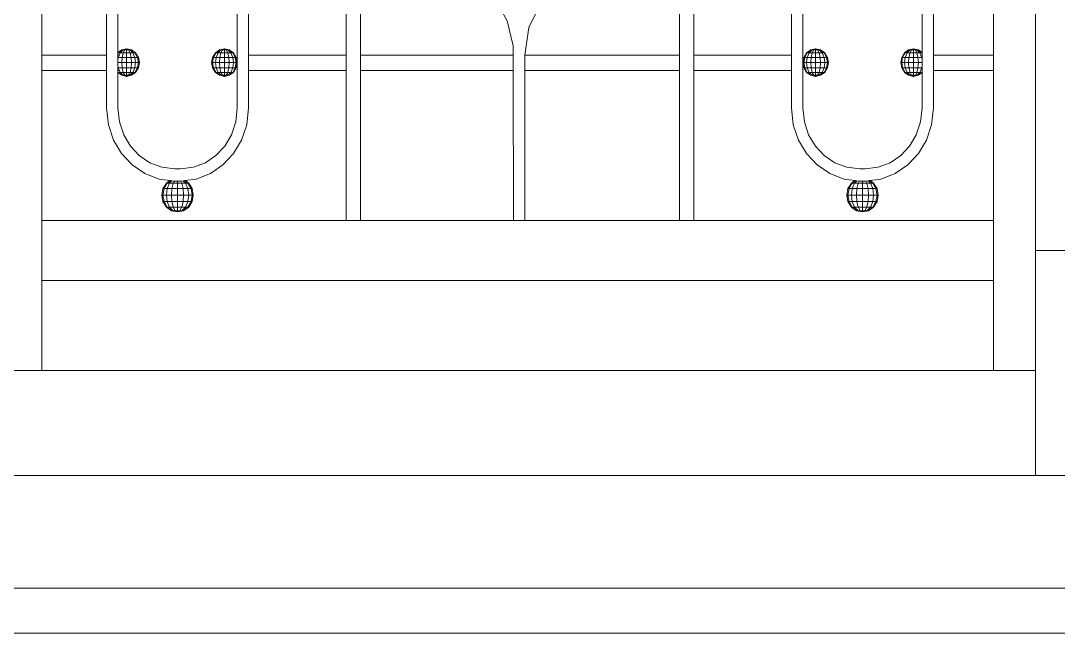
# Model space of a CAD drawing. Header units: millimetres. Extents: x 1832547 to 2001569, y -558009 to -417808.
# Drawn here: x 1984076 to 1984767, y -523749 to -523340 of the extents above; entities that cross this region are included whole.
import ezdxf

# ---------------------------------------------------------------- set-up
doc = ezdxf.new("R2010")
doc.units = ezdxf.units.MM
doc.header["$MEASUREMENT"] = 0
doc.linetypes.add('CENTER', pattern=[2, 1.25, -0.25, 0.25, -0.25])
for name, color, linetype, lineweight in [('CA.manh 08', 8, 'CONTINUOUS', 9), ('CA.thay 145', 145, 'CONTINUOUS', 18), ('CA.tim 67', 67, 'CENTER', 9), ('CA_manh 08', 8, 'CONTINUOUS', 9)]:
    doc.layers.add(name, color=color, linetype=linetype, lineweight=lineweight)

# ---------------------------------------------------------------- blocks, each defined once
blk = doc.blocks.new('f34t43')
at = {"layer": 'CA.manh 08'}
for p, q in [((1919634.85, -524832.65), (1919634.85, -525292.48)), ((1919784.85, -524832.65), (1919634.85, -524832.65)), ((1919634.85, -524832.65), (1919649.97, -524847.78)), ((1919769.85, -524847.65), (1919784.85, -524832.65)), ((1919784.85, -525292.48), (1919784.85, -524832.65)), ((1919649.97, -524847.78), (1919649.97, -525277.35)), ((1919769.73, -524847.78), (1919649.97, -524847.78)), ((1919769.73, -524847.78), (1919769.85, -524847.65)), ((1919769.73, -525277.35), (1919769.73, -524847.78)), ((1919769.85, -525277.48), (1919769.85, -524847.65)), ((1919634.85, -525292.48), (1919649.85, -525277.48)), ((1919649.85, -525277.48), (1919649.97, -525277.35)), ((1919649.85, -525277.48), (1919769.85, -525277.48)), ((1919649.97, -525277.35), (1919769.73, -525277.35)), ((1919769.85, -525277.48), (1919769.73, -525277.35)), ((1919784.85, -525292.48), (1919769.85, -525277.48)), ((1919634.85, -525292.48), (1919784.85, -525292.48))]:
    blk.add_line(p, q, dxfattribs=at)
at = {"layer": 'CA.thay 145'}
for p, q in [((1919494.85, -524712.65), (1919494.85, -524562.65)), ((1919914.85, -524562.65), (1919494.85, -524562.65)), ((1919914.85, -524712.65), (1919914.85, -524562.65)), ((1919494.85, -524712.65), (1919524.85, -524712.65)), ((1919524.85, -524752.65), (1919524.85, -524712.65)), ((1919524.85, -524712.65), (1919884.85, -524712.65)), ((1919884.85, -524752.65), (1919884.85, -524712.65)), ((1919884.85, -524712.65), (1919914.85, -524712.65)), ((1919524.85, -524752.65), (1919554.85, -524752.65)), ((1919554.85, -524752.65), (1919864.85, -524752.65)), ((1919554.85, -524817.65), (1919554.85, -524752.65)), ((1919864.85, -524817.65), (1919864.85, -524752.65)), ((1919864.85, -524752.65), (1919884.85, -524752.65)), ((1919544.85, -524817.65), (1919554.85, -524817.65)), ((1919544.85, -525307.48), (1919544.85, -524817.65)), ((1919554.85, -525307.48), (1919554.85, -524817.65)), ((1919619.85, -524817.65), (1919619.85, -525307.48)), ((1919799.85, -524817.65), (1919619.85, -524817.65)), ((1919799.85, -525307.48), (1919799.85, -524817.65)), ((1919874.85, -524817.65), (1919864.85, -524817.65)), ((1919864.85, -525307.48), (1919864.85, -524817.65)), ((1919874.85, -524817.65), (1919874.85, -525307.48)), ((1919544.85, -525307.48), (1919554.85, -525307.48)), ((1919554.85, -525372.65), (1919554.85, -525307.48)), ((1919619.85, -525307.48), (1919799.85, -525307.48)), ((1919864.85, -525372.65), (1919864.85, -525307.48)), ((1919874.85, -525307.48), (1919864.85, -525307.48)), ((1919554.85, -525372.65), (1919544.85, -525372.65)), ((1919544.85, -525412.65), (1919544.85, -525372.65)), ((1919554.85, -525372.65), (1919864.85, -525372.65)), ((1919879.85, -525372.65), (1919864.85, -525372.65)), ((1919879.85, -525412.65), (1919879.85, -525372.65)), ((1919544.85, -525412.65), (1919494.85, -525412.65)), ((1919494.85, -525562.65), (1919494.85, -525412.65)), ((1919544.85, -525412.65), (1919879.85, -525412.65)), ((1919914.85, -525412.65), (1919879.85, -525412.65)), ((1919914.85, -525562.65), (1919914.85, -525412.65)), ((1919494.85, -525562.65), (1919914.85, -525562.65))]:
    blk.add_line(p, q, dxfattribs=at)

msp = doc.modelspace()

# ---------------------------------------------------------------- linework, layer by layer
at = {"layer": 'CA.manh 08'}
for points in [[(1983591.69, -523718.59), (1985165.84, -523718.59)], [(1983551.69, -523748.7), (1985165.84, -523748.7)]]:
    msp.add_lwpolyline(points, dxfattribs=at)
at = {"layer": 'CA.thay 145'}
msp.add_lwpolyline([(1983591.69, -523643.59), (1985165.84, -523643.59)], dxfattribs=at)
at = {"layer": 'CA.tim 67', "ltscale": 500}
msp.add_lwpolyline([(1982642.92, -523643.59), (1993991.72, -523643.59)], dxfattribs=at)
at = {"layer": 'CA_manh 08'}
for p, q in [((1984751.69, -522700.23), (1984751.69, -523473.59)), ((1984089.51, -522851.16), (1984089.51, -523363.43)), ((1984132.76, -523363.43), (1984132.76, -522851.16)), ((1984140.33, -522851.77), (1984140.33, -523361.66)), ((1984219.78, -523368.32), (1984219.78, -522852.13)), ((1984227.34, -522851.16), (1984227.34, -523363.43)), ((1984292.51, -523363.43), (1984292.51, -522851.16)), ((1984301.97, -522851.16), (1984301.97, -523363.43)), ((1984514.58, -523363.43), (1984514.58, -522851.16)), ((1984524.04, -522851.16), (1984524.04, -523363.43)), ((1984589.21, -523363.43), (1984589.21, -522851.16)), ((1984596.77, -522852.13), (1984596.77, -523368.32)), ((1984676.23, -523361.66), (1984676.23, -522851.77)), ((1984683.79, -522850.39), (1984683.79, -523363.43)), ((1984723.76, -523363.43), (1984723.76, -522850.39)), ((1984391.61, -523325.88), (1984399.66, -523340.5)), ((1984414.22, -523344.98), (1984421.81, -523329.19)), ((1984399.66, -523340.5), (1984403.81, -523357.12)), ((1984411.38, -523363.29), (1984414.22, -523344.98)), ((1984140.33, -523361.66), (1984142.82, -523359.87)), ((1984140.52, -523361.85), (1984143.07, -523359.87)), ((1984141.82, -523361.85), (1984143.78, -523359.87)), ((1984142.82, -523359.87), (1984146.08, -523359.17)), ((1984143.07, -523359.87), (1984142.82, -523359.87)), ((1984143.07, -523359.87), (1984146.08, -523359.17)), ((1984143.78, -523359.87), (1984143.07, -523359.87)), ((1984143.78, -523359.87), (1984146.08, -523359.17)), ((1984144.83, -523359.87), (1984143.78, -523359.87)), ((1984143.78, -523361.85), (1984144.83, -523359.87)), ((1984144.83, -523359.87), (1984146.08, -523359.17)), ((1984146.08, -523359.87), (1984144.83, -523359.87)), ((1984146.08, -523359.17), (1984146.08, -523359.87)), ((1984147.33, -523359.87), (1984146.08, -523359.17)), ((1984149.34, -523359.87), (1984146.08, -523359.17)), ((1984149.09, -523359.87), (1984146.08, -523359.17)), ((1984148.38, -523359.87), (1984146.08, -523359.17)), ((1984146.08, -523359.87), (1984147.33, -523359.87)), ((1984146.08, -523359.87), (1984146.08, -523361.85)), ((1984148.38, -523359.87), (1984147.33, -523359.87)), ((1984148.38, -523361.85), (1984147.33, -523359.87)), ((1984149.09, -523359.87), (1984148.38, -523359.87)), ((1984150.34, -523361.85), (1984148.38, -523359.87)), ((1984149.34, -523359.87), (1984149.09, -523359.87)), ((1984151.64, -523361.85), (1984149.09, -523359.87)), ((1984152.1, -523361.85), (1984149.34, -523359.87)), ((1984205.24, -523361.85), (1984208.01, -523359.87)), ((1984205.7, -523361.85), (1984208.25, -523359.87)), ((1984207.01, -523361.85), (1984208.96, -523359.87)), ((1984208.01, -523359.87), (1984211.26, -523359.17)), ((1984208.25, -523359.87), (1984208.01, -523359.87)), ((1984208.25, -523359.87), (1984211.26, -523359.17)), ((1984208.96, -523359.87), (1984208.25, -523359.87)), ((1984208.96, -523359.87), (1984211.26, -523359.17)), ((1984210.02, -523359.87), (1984208.96, -523359.87)), ((1984208.96, -523361.85), (1984210.02, -523359.87)), ((1984210.02, -523359.87), (1984211.26, -523359.17)), ((1984211.26, -523359.87), (1984210.02, -523359.87)), ((1984211.26, -523359.17), (1984211.26, -523359.87)), ((1984212.51, -523359.87), (1984211.26, -523359.17)), ((1984214.52, -523359.87), (1984211.26, -523359.17)), ((1984214.27, -523359.87), (1984211.26, -523359.17)), ((1984213.57, -523359.87), (1984211.26, -523359.17)), ((1984211.26, -523359.87), (1984212.51, -523359.87)), ((1984211.26, -523359.87), (1984211.26, -523361.85)), ((1984213.57, -523359.87), (1984212.51, -523359.87)), ((1984213.57, -523361.85), (1984212.51, -523359.87)), ((1984214.27, -523359.87), (1984213.57, -523359.87)), ((1984215.52, -523361.85), (1984213.57, -523359.87)), ((1984214.52, -523359.87), (1984214.27, -523359.87)), ((1984216.83, -523361.85), (1984214.27, -523359.87)), ((1984217.28, -523361.85), (1984214.52, -523359.87)), ((1984403.81, -523357.12), (1984403.81, -523363.43)), ((1984599.27, -523361.85), (1984602.03, -523359.87)), ((1984599.73, -523361.85), (1984602.28, -523359.87)), ((1984601.03, -523361.85), (1984602.98, -523359.87)), ((1984602.03, -523359.87), (1984605.29, -523359.17)), ((1984602.28, -523359.87), (1984602.03, -523359.87)), ((1984602.28, -523359.87), (1984605.29, -523359.17)), ((1984602.28, -523359.87), (1984602.98, -523359.87)), ((1984602.98, -523359.87), (1984605.29, -523359.17)), ((1984602.98, -523359.87), (1984604.04, -523359.87)), ((1984602.98, -523361.85), (1984604.04, -523359.87)), ((1984604.04, -523359.87), (1984605.29, -523359.17)), ((1984604.04, -523359.87), (1984605.29, -523359.87)), ((1984605.29, -523359.17), (1984605.29, -523359.87)), ((1984606.53, -523359.87), (1984605.29, -523359.17)), ((1984607.59, -523359.87), (1984605.29, -523359.17)), ((1984608.3, -523359.87), (1984605.29, -523359.17)), ((1984608.55, -523359.87), (1984605.29, -523359.17)), ((1984605.29, -523359.87), (1984606.53, -523359.87)), ((1984605.29, -523359.87), (1984605.29, -523361.85)), ((1984606.53, -523359.87), (1984607.59, -523359.87)), ((1984607.59, -523361.85), (1984606.53, -523359.87)), ((1984607.59, -523359.87), (1984608.3, -523359.87)), ((1984609.54, -523361.85), (1984607.59, -523359.87)), ((1984608.3, -523359.87), (1984608.55, -523359.87)), ((1984610.85, -523361.85), (1984608.3, -523359.87)), ((1984611.31, -523361.85), (1984608.55, -523359.87)), ((1984664.45, -523361.85), (1984667.21, -523359.87)), ((1984664.91, -523361.85), (1984667.46, -523359.87)), ((1984666.22, -523361.85), (1984668.17, -523359.87)), ((1984667.21, -523359.87), (1984670.47, -523359.17)), ((1984667.46, -523359.87), (1984667.21, -523359.87)), ((1984667.46, -523359.87), (1984670.47, -523359.17)), ((1984667.46, -523359.87), (1984668.17, -523359.87)), ((1984668.17, -523359.87), (1984670.47, -523359.17)), ((1984668.17, -523359.87), (1984669.23, -523359.87)), ((1984668.17, -523361.85), (1984669.23, -523359.87)), ((1984669.23, -523359.87), (1984670.47, -523359.17)), ((1984669.23, -523359.87), (1984670.47, -523359.87)), ((1984670.47, -523359.17), (1984670.47, -523359.87)), ((1984671.72, -523359.87), (1984670.47, -523359.17)), ((1984672.78, -523359.87), (1984670.47, -523359.17)), ((1984673.48, -523359.87), (1984670.47, -523359.17)), ((1984673.73, -523359.87), (1984670.47, -523359.17)), ((1984670.47, -523359.87), (1984671.72, -523359.87)), ((1984670.47, -523359.87), (1984670.47, -523361.85)), ((1984671.72, -523359.87), (1984672.78, -523359.87)), ((1984672.78, -523361.85), (1984671.72, -523359.87)), ((1984672.78, -523359.87), (1984673.48, -523359.87)), ((1984674.73, -523361.85), (1984672.78, -523359.87)), ((1984673.48, -523359.87), (1984673.73, -523359.87)), ((1984676.03, -523361.85), (1984673.48, -523359.87)), ((1984676.23, -523361.66), (1984673.73, -523359.87)), ((1984132.76, -523363.43), (1984089.51, -523363.43)), ((1984089.51, -523373.59), (1984089.51, -523363.43)), ((1984132.76, -523363.43), (1984132.76, -523373.59)), ((1984140.33, -523361.85), (1984140.33, -523361.66)), ((1984140.52, -523361.85), (1984140.33, -523361.85)), ((1984140.33, -523362.19), (1984140.52, -523361.85)), ((1984140.33, -523362.19), (1984140.33, -523361.85)), ((1984140.33, -523363.43), (1984140.33, -523362.19)), ((1984141.01, -523363.43), (1984140.33, -523363.43)), ((1984140.33, -523364.82), (1984140.33, -523363.43)), ((1984140.52, -523364.82), (1984140.33, -523364.82)), ((1984140.33, -523366.29), (1984140.52, -523364.82)), ((1984140.33, -523366.29), (1984140.33, -523364.82)), ((1984140.33, -523368.32), (1984140.33, -523366.29)), ((1984141.82, -523361.85), (1984140.52, -523361.85)), ((1984140.52, -523364.82), (1984141.82, -523361.85)), ((1984143.07, -523364.82), (1984140.52, -523364.82)), ((1984143.78, -523361.85), (1984141.82, -523361.85)), ((1984142.82, -523368.32), (1984143.07, -523364.82)), ((1984143.07, -523364.82), (1984143.78, -523361.85)), ((1984146.08, -523364.82), (1984143.07, -523364.82)), ((1984146.08, -523361.85), (1984143.78, -523361.85)), ((1984148.38, -523361.85), (1984146.08, -523361.85)), ((1984146.08, -523361.85), (1984146.08, -523364.82)), ((1984149.09, -523364.82), (1984146.08, -523364.82)), ((1984146.08, -523364.82), (1984146.08, -523368.32)), ((1984150.34, -523361.85), (1984148.38, -523361.85)), ((1984149.09, -523364.82), (1984148.38, -523361.85)), ((1984151.64, -523364.82), (1984149.09, -523364.82)), ((1984149.34, -523368.32), (1984149.09, -523364.82)), ((1984151.64, -523361.85), (1984150.34, -523361.85)), ((1984151.64, -523364.82), (1984150.34, -523361.85)), ((1984151.64, -523361.85), (1984152.1, -523361.85)), ((1984153.35, -523364.82), (1984151.64, -523361.85)), ((1984153.35, -523364.82), (1984151.64, -523364.82)), ((1984152.1, -523368.32), (1984151.64, -523364.82)), ((1984153.94, -523364.82), (1984152.1, -523361.85)), ((1984153.94, -523364.82), (1984153.35, -523364.82)), ((1984153.94, -523368.32), (1984153.35, -523364.82)), ((1984154.59, -523368.32), (1984153.94, -523364.82)), ((1984202.75, -523368.32), (1984203.4, -523364.82)), ((1984203.4, -523364.82), (1984205.24, -523361.85)), ((1984204, -523364.82), (1984203.4, -523364.82)), ((1984203.4, -523368.32), (1984204, -523364.82)), ((1984204, -523364.82), (1984205.7, -523361.85)), ((1984205.7, -523364.82), (1984204, -523364.82)), ((1984205.7, -523361.85), (1984205.24, -523361.85)), ((1984205.24, -523368.32), (1984205.7, -523364.82)), ((1984207.01, -523361.85), (1984205.7, -523361.85)), ((1984205.7, -523364.82), (1984207.01, -523361.85)), ((1984208.25, -523364.82), (1984205.7, -523364.82)), ((1984208.96, -523361.85), (1984207.01, -523361.85)), ((1984208.01, -523368.32), (1984208.25, -523364.82)), ((1984208.25, -523364.82), (1984208.96, -523361.85)), ((1984211.26, -523364.82), (1984208.25, -523364.82)), ((1984211.26, -523361.85), (1984208.96, -523361.85)), ((1984213.57, -523361.85), (1984211.26, -523361.85)), ((1984211.26, -523361.85), (1984211.26, -523364.82)), ((1984214.27, -523364.82), (1984211.26, -523364.82)), ((1984211.26, -523364.82), (1984211.26, -523368.32)), ((1984215.52, -523361.85), (1984213.57, -523361.85)), ((1984214.27, -523364.82), (1984213.57, -523361.85)), ((1984216.83, -523364.82), (1984214.27, -523364.82)), ((1984214.52, -523368.32), (1984214.27, -523364.82)), ((1984216.83, -523361.85), (1984215.52, -523361.85)), ((1984216.83, -523364.82), (1984215.52, -523361.85)), ((1984216.83, -523361.85), (1984217.28, -523361.85)), ((1984218.53, -523364.82), (1984216.83, -523361.85)), ((1984218.53, -523364.82), (1984216.83, -523364.82)), ((1984217.28, -523368.32), (1984216.83, -523364.82)), ((1984219.13, -523364.82), (1984217.28, -523361.85)), ((1984219.13, -523364.82), (1984218.53, -523364.82)), ((1984219.13, -523368.32), (1984218.53, -523364.82)), ((1984219.78, -523368.32), (1984219.13, -523364.82)), ((1984292.51, -523363.43), (1984227.34, -523363.43)), ((1984227.34, -523363.43), (1984227.34, -523373.59)), ((1984292.51, -523363.43), (1984292.51, -523373.59)), ((1984403.81, -523363.43), (1984301.97, -523363.43)), ((1984301.97, -523373.59), (1984301.97, -523363.43)), ((1984403.81, -523363.43), (1984403.81, -523373.59)), ((1984411.38, -523363.29), (1984411.38, -523363.43)), ((1984514.58, -523363.43), (1984411.38, -523363.43)), ((1984411.38, -523373.59), (1984411.38, -523363.43)), ((1984514.58, -523373.59), (1984514.58, -523363.43)), ((1984589.21, -523363.43), (1984524.04, -523363.43)), ((1984524.04, -523363.43), (1984524.04, -523373.59)), ((1984589.21, -523373.59), (1984589.21, -523363.43)), ((1984596.77, -523368.32), (1984597.42, -523364.82)), ((1984597.42, -523364.82), (1984599.27, -523361.85)), ((1984597.42, -523364.82), (1984598.02, -523364.82)), ((1984597.42, -523368.32), (1984598.02, -523364.82)), ((1984598.02, -523364.82), (1984599.73, -523361.85)), ((1984598.02, -523364.82), (1984599.73, -523364.82)), ((1984599.27, -523361.85), (1984599.73, -523361.85)), ((1984599.27, -523368.32), (1984599.73, -523364.82)), ((1984599.73, -523361.85), (1984601.03, -523361.85)), ((1984599.73, -523364.82), (1984601.03, -523361.85)), ((1984599.73, -523364.82), (1984602.28, -523364.82)), ((1984601.03, -523361.85), (1984602.98, -523361.85)), ((1984602.03, -523368.32), (1984602.28, -523364.82)), ((1984602.28, -523364.82), (1984602.98, -523361.85)), ((1984602.28, -523364.82), (1984605.29, -523364.82)), ((1984602.98, -523361.85), (1984605.29, -523361.85)), ((1984605.29, -523361.85), (1984607.59, -523361.85)), ((1984605.29, -523361.85), (1984605.29, -523364.82)), ((1984605.29, -523364.82), (1984608.3, -523364.82)), ((1984605.29, -523364.82), (1984605.29, -523368.32)), ((1984607.59, -523361.85), (1984609.54, -523361.85)), ((1984608.3, -523364.82), (1984607.59, -523361.85)), ((1984608.3, -523364.82), (1984610.85, -523364.82)), ((1984608.55, -523368.32), (1984608.3, -523364.82)), ((1984609.54, -523361.85), (1984610.85, -523361.85)), ((1984610.85, -523364.82), (1984609.54, -523361.85)), ((1984610.85, -523361.85), (1984611.31, -523361.85)), ((1984612.55, -523364.82), (1984610.85, -523361.85)), ((1984610.85, -523364.82), (1984612.55, -523364.82)), ((1984611.31, -523368.32), (1984610.85, -523364.82)), ((1984613.15, -523364.82), (1984611.31, -523361.85)), ((1984612.55, -523364.82), (1984613.15, -523364.82)), ((1984613.15, -523368.32), (1984612.55, -523364.82)), ((1984613.8, -523368.32), (1984613.15, -523364.82)), ((1984661.96, -523368.32), (1984662.61, -523364.82)), ((1984662.61, -523364.82), (1984664.45, -523361.85)), ((1984662.61, -523364.82), (1984663.21, -523364.82)), ((1984662.61, -523368.32), (1984663.21, -523364.82)), ((1984663.21, -523364.82), (1984664.91, -523361.85)), ((1984663.21, -523364.82), (1984664.91, -523364.82)), ((1984664.45, -523361.85), (1984664.91, -523361.85)), ((1984664.45, -523368.32), (1984664.91, -523364.82)), ((1984664.91, -523361.85), (1984666.22, -523361.85)), ((1984664.91, -523364.82), (1984666.22, -523361.85)), ((1984664.91, -523364.82), (1984667.46, -523364.82)), ((1984666.22, -523361.85), (1984668.17, -523361.85)), ((1984667.21, -523368.32), (1984667.46, -523364.82)), ((1984667.46, -523364.82), (1984668.17, -523361.85)), ((1984667.46, -523364.82), (1984670.47, -523364.82)), ((1984668.17, -523361.85), (1984670.47, -523361.85)), ((1984670.47, -523361.85), (1984672.78, -523361.85)), ((1984670.47, -523361.85), (1984670.47, -523364.82)), ((1984670.47, -523364.82), (1984673.48, -523364.82)), ((1984670.47, -523364.82), (1984670.47, -523368.32)), ((1984672.78, -523361.85), (1984674.73, -523361.85)), ((1984673.48, -523364.82), (1984672.78, -523361.85)), ((1984673.48, -523364.82), (1984676.03, -523364.82)), ((1984673.73, -523368.32), (1984673.48, -523364.82)), ((1984674.73, -523361.85), (1984676.03, -523361.85)), ((1984676.03, -523364.82), (1984674.73, -523361.85)), ((1984676.03, -523361.85), (1984676.23, -523361.85)), ((1984676.23, -523362.19), (1984676.03, -523361.85)), ((1984676.03, -523364.82), (1984676.23, -523364.82)), ((1984676.23, -523366.29), (1984676.03, -523364.82)), ((1984676.23, -523361.85), (1984676.23, -523361.66)), ((1984676.23, -523362.19), (1984676.23, -523361.85)), ((1984676.23, -523364.82), (1984676.23, -523362.19)), ((1984676.23, -523366.29), (1984676.23, -523364.82)), ((1984676.23, -523368.32), (1984676.23, -523366.29)), ((1984723.76, -523363.43), (1984683.79, -523363.43)), ((1984683.79, -523363.43), (1984683.79, -523373.59)), ((1984723.76, -523373.59), (1984723.76, -523363.43)), ((1984089.51, -523373.59), (1984089.51, -523473.59)), ((1984089.51, -523373.59), (1984132.76, -523373.59)), ((1984132.76, -523398.49), (1984132.76, -523373.59)), ((1984142.82, -523368.32), (1984140.33, -523368.32)), ((1984140.33, -523370.35), (1984140.33, -523368.32)), ((1984140.52, -523371.82), (1984140.33, -523370.35)), ((1984140.33, -523371.82), (1984140.33, -523370.35)), ((1984140.52, -523371.82), (1984140.33, -523371.82)), ((1984140.33, -523373.59), (1984140.33, -523371.82)), ((1984140.33, -523373.59), (1984141.29, -523373.59)), ((1984140.33, -523374.45), (1984140.33, -523373.59)), ((1984140.52, -523374.78), (1984140.33, -523374.45)), ((1984140.33, -523374.78), (1984140.33, -523374.45)), ((1984143.07, -523371.82), (1984140.52, -523371.82)), ((1984141.29, -523373.59), (1984140.52, -523371.82)), ((1984141.82, -523374.78), (1984141.29, -523373.59)), ((1984146.08, -523368.32), (1984142.82, -523368.32)), ((1984143.07, -523371.82), (1984142.82, -523368.32)), ((1984146.08, -523371.82), (1984143.07, -523371.82)), ((1984143.78, -523374.78), (1984143.07, -523371.82)), ((1984149.34, -523368.32), (1984146.08, -523368.32)), ((1984146.08, -523368.32), (1984146.08, -523371.82)), ((1984149.09, -523371.82), (1984146.08, -523371.82)), ((1984146.08, -523371.82), (1984146.08, -523374.78)), ((1984148.38, -523374.78), (1984149.09, -523371.82)), ((1984149.09, -523371.82), (1984149.34, -523368.32)), ((1984151.64, -523371.82), (1984149.09, -523371.82)), ((1984152.1, -523368.32), (1984149.34, -523368.32)), ((1984150.34, -523374.78), (1984151.64, -523371.82)), ((1984151.64, -523371.82), (1984152.1, -523368.32)), ((1984153.35, -523371.82), (1984151.64, -523371.82)), ((1984151.64, -523374.78), (1984153.35, -523371.82)), ((1984153.94, -523368.32), (1984152.1, -523368.32)), ((1984152.1, -523374.78), (1984153.94, -523371.82)), ((1984153.35, -523371.82), (1984153.94, -523368.32)), ((1984153.94, -523371.82), (1984153.35, -523371.82)), ((1984154.59, -523368.32), (1984153.94, -523368.32)), ((1984153.94, -523371.82), (1984154.59, -523368.32)), ((1984203.4, -523368.32), (1984202.75, -523368.32)), ((1984203.4, -523371.82), (1984202.75, -523368.32)), ((1984205.24, -523368.32), (1984203.4, -523368.32)), ((1984204, -523371.82), (1984203.4, -523368.32)), ((1984204, -523371.82), (1984203.4, -523371.82)), ((1984205.24, -523374.78), (1984203.4, -523371.82)), ((1984205.7, -523371.82), (1984204, -523371.82)), ((1984205.7, -523374.78), (1984204, -523371.82)), ((1984208.01, -523368.32), (1984205.24, -523368.32)), ((1984205.7, -523371.82), (1984205.24, -523368.32)), ((1984208.25, -523371.82), (1984205.7, -523371.82)), ((1984207.01, -523374.78), (1984205.7, -523371.82)), ((1984211.26, -523368.32), (1984208.01, -523368.32)), ((1984208.25, -523371.82), (1984208.01, -523368.32)), ((1984211.26, -523371.82), (1984208.25, -523371.82)), ((1984208.96, -523374.78), (1984208.25, -523371.82)), ((1984214.52, -523368.32), (1984211.26, -523368.32)), ((1984211.26, -523368.32), (1984211.26, -523371.82)), ((1984214.27, -523371.82), (1984211.26, -523371.82)), ((1984211.26, -523371.82), (1984211.26, -523374.78)), ((1984213.57, -523374.78), (1984214.27, -523371.82)), ((1984214.27, -523371.82), (1984214.52, -523368.32)), ((1984216.83, -523371.82), (1984214.27, -523371.82)), ((1984217.28, -523368.32), (1984214.52, -523368.32)), ((1984215.52, -523374.78), (1984216.83, -523371.82)), ((1984216.83, -523371.82), (1984217.28, -523368.32)), ((1984218.53, -523371.82), (1984216.83, -523371.82)), ((1984216.83, -523374.78), (1984218.53, -523371.82)), ((1984219.13, -523368.32), (1984217.28, -523368.32)), ((1984217.28, -523374.78), (1984219.13, -523371.82)), ((1984218.53, -523371.82), (1984219.13, -523368.32)), ((1984219.13, -523371.82), (1984218.53, -523371.82)), ((1984219.78, -523368.32), (1984219.13, -523368.32)), ((1984219.13, -523371.82), (1984219.78, -523368.32)), ((1984219.78, -523368.32), (1984219.78, -523398.46)), ((1984227.34, -523373.59), (1984227.34, -523398.49)), ((1984227.34, -523373.59), (1984292.51, -523373.59)), ((1984292.51, -523473.59), (1984292.51, -523373.59)), ((1984301.97, -523373.59), (1984301.97, -523473.59)), ((1984301.97, -523373.59), (1984403.81, -523373.59)), ((1984403.82, -523473.59), (1984403.81, -523373.59)), ((1984411.38, -523373.59), (1984411.38, -523473.59)), ((1984411.38, -523373.59), (1984514.58, -523373.59)), ((1984514.58, -523473.59), (1984514.58, -523373.59)), ((1984524.04, -523373.59), (1984589.21, -523373.59)), ((1984524.04, -523373.59), (1984524.04, -523473.59)), ((1984589.21, -523398.49), (1984589.21, -523373.59)), ((1984596.77, -523368.32), (1984597.42, -523368.32)), ((1984597.42, -523371.82), (1984596.77, -523368.32)), ((1984596.77, -523368.32), (1984596.77, -523398.46)), ((1984597.42, -523368.32), (1984599.27, -523368.32)), ((1984598.02, -523371.82), (1984597.42, -523368.32)), ((1984597.42, -523371.82), (1984598.02, -523371.82)), ((1984599.27, -523374.78), (1984597.42, -523371.82)), ((1984598.02, -523371.82), (1984599.73, -523371.82)), ((1984599.73, -523374.78), (1984598.02, -523371.82)), ((1984599.27, -523368.32), (1984602.03, -523368.32)), ((1984599.73, -523371.82), (1984599.27, -523368.32)), ((1984599.73, -523371.82), (1984602.28, -523371.82)), ((1984601.03, -523374.78), (1984599.73, -523371.82)), ((1984602.03, -523368.32), (1984605.29, -523368.32)), ((1984602.28, -523371.82), (1984602.03, -523368.32)), ((1984602.28, -523371.82), (1984605.29, -523371.82)), ((1984602.98, -523374.78), (1984602.28, -523371.82)), ((1984605.29, -523368.32), (1984608.55, -523368.32)), ((1984605.29, -523368.32), (1984605.29, -523371.82)), ((1984605.29, -523371.82), (1984608.3, -523371.82)), ((1984605.29, -523371.82), (1984605.29, -523374.78)), ((1984607.59, -523374.78), (1984608.3, -523371.82)), ((1984608.3, -523371.82), (1984608.55, -523368.32)), ((1984608.3, -523371.82), (1984610.85, -523371.82)), ((1984608.55, -523368.32), (1984611.31, -523368.32)), ((1984609.54, -523374.78), (1984610.85, -523371.82)), ((1984610.85, -523371.82), (1984611.31, -523368.32)), ((1984610.85, -523371.82), (1984612.55, -523371.82)), ((1984610.85, -523374.78), (1984612.55, -523371.82)), ((1984611.31, -523368.32), (1984613.15, -523368.32)), ((1984611.31, -523374.78), (1984613.15, -523371.82)), ((1984612.55, -523371.82), (1984613.15, -523368.32)), ((1984612.55, -523371.82), (1984613.15, -523371.82)), ((1984613.15, -523368.32), (1984613.8, -523368.32)), ((1984613.15, -523371.82), (1984613.8, -523368.32)), ((1984661.96, -523368.32), (1984662.61, -523368.32)), ((1984662.61, -523371.82), (1984661.96, -523368.32)), ((1984662.61, -523368.32), (1984664.45, -523368.32)), ((1984663.21, -523371.82), (1984662.61, -523368.32)), ((1984662.61, -523371.82), (1984663.21, -523371.82)), ((1984664.45, -523374.78), (1984662.61, -523371.82)), ((1984663.21, -523371.82), (1984664.91, -523371.82)), ((1984664.91, -523374.78), (1984663.21, -523371.82)), ((1984664.45, -523368.32), (1984667.21, -523368.32)), ((1984664.91, -523371.82), (1984664.45, -523368.32)), ((1984664.91, -523371.82), (1984667.46, -523371.82)), ((1984666.22, -523374.78), (1984664.91, -523371.82)), ((1984667.21, -523368.32), (1984670.47, -523368.32)), ((1984667.46, -523371.82), (1984667.21, -523368.32)), ((1984667.46, -523371.82), (1984670.47, -523371.82)), ((1984668.17, -523374.78), (1984667.46, -523371.82)), ((1984670.47, -523368.32), (1984673.73, -523368.32)), ((1984670.47, -523368.32), (1984670.47, -523371.82)), ((1984670.47, -523371.82), (1984673.48, -523371.82)), ((1984670.47, -523371.82), (1984670.47, -523374.78)), ((1984672.78, -523374.78), (1984673.48, -523371.82)), ((1984673.48, -523371.82), (1984673.73, -523368.32)), ((1984673.48, -523371.82), (1984676.03, -523371.82)), ((1984673.73, -523368.32), (1984676.23, -523368.32)), ((1984674.73, -523374.78), (1984676.03, -523371.82)), ((1984676.03, -523371.82), (1984676.23, -523370.35)), ((1984676.03, -523371.82), (1984676.23, -523371.82)), ((1984676.03, -523374.78), (1984676.23, -523374.45)), ((1984676.23, -523370.35), (1984676.23, -523368.32)), ((1984676.23, -523371.82), (1984676.23, -523370.35)), ((1984676.23, -523374.45), (1984676.23, -523371.82)), ((1984676.23, -523374.78), (1984676.23, -523374.45)), ((1984683.79, -523373.59), (1984723.76, -523373.59)), ((1984683.79, -523373.59), (1984683.79, -523398.49)), ((1984723.76, -523473.59), (1984723.76, -523373.59)), ((1984140.52, -523374.78), (1984140.33, -523374.78)), ((1984140.33, -523374.97), (1984140.33, -523374.78)), ((1984140.33, -523374.97), (1984140.33, -523398.46)), ((1984142.82, -523376.77), (1984140.33, -523374.97)), ((1984141.82, -523374.78), (1984140.52, -523374.78)), ((1984143.07, -523376.77), (1984140.52, -523374.78)), ((1984143.78, -523374.78), (1984141.82, -523374.78)), ((1984143.78, -523376.77), (1984141.82, -523374.78)), ((1984143.07, -523376.77), (1984142.82, -523376.77)), ((1984146.08, -523377.46), (1984142.82, -523376.77)), ((1984143.78, -523376.77), (1984143.07, -523376.77)), ((1984146.08, -523377.46), (1984143.07, -523376.77)), ((1984146.08, -523374.78), (1984143.78, -523374.78)), ((1984144.83, -523376.77), (1984143.78, -523374.78)), ((1984144.83, -523376.77), (1984143.78, -523376.77)), ((1984146.08, -523377.46), (1984143.78, -523376.77)), ((1984146.08, -523376.77), (1984144.83, -523376.77)), ((1984146.08, -523377.46), (1984144.83, -523376.77)), ((1984148.38, -523374.78), (1984146.08, -523374.78)), ((1984146.08, -523374.78), (1984146.08, -523376.77)), ((1984147.33, -523376.77), (1984146.08, -523376.77)), ((1984146.08, -523376.77), (1984146.08, -523377.46)), ((1984146.08, -523377.46), (1984149.34, -523376.77)), ((1984146.08, -523377.46), (1984149.09, -523376.77)), ((1984146.08, -523377.46), (1984148.38, -523376.77)), ((1984146.08, -523377.46), (1984147.33, -523376.77)), ((1984147.33, -523376.77), (1984148.38, -523374.78)), ((1984148.38, -523376.77), (1984147.33, -523376.77)), ((1984150.34, -523374.78), (1984148.38, -523374.78)), ((1984148.38, -523376.77), (1984150.34, -523374.78)), ((1984149.09, -523376.77), (1984148.38, -523376.77)), ((1984149.09, -523376.77), (1984151.64, -523374.78)), ((1984149.09, -523376.77), (1984149.34, -523376.77)), ((1984149.34, -523376.77), (1984152.1, -523374.78)), ((1984151.64, -523374.78), (1984150.34, -523374.78)), ((1984152.1, -523374.78), (1984151.64, -523374.78)), ((1984205.7, -523374.78), (1984205.24, -523374.78)), ((1984208.01, -523376.77), (1984205.24, -523374.78)), ((1984207.01, -523374.78), (1984205.7, -523374.78)), ((1984208.25, -523376.77), (1984205.7, -523374.78)), ((1984208.96, -523374.78), (1984207.01, -523374.78)), ((1984208.96, -523376.77), (1984207.01, -523374.78)), ((1984208.25, -523376.77), (1984208.01, -523376.77)), ((1984211.26, -523377.46), (1984208.01, -523376.77)), ((1984208.96, -523376.77), (1984208.25, -523376.77)), ((1984211.26, -523377.46), (1984208.25, -523376.77)), ((1984211.26, -523374.78), (1984208.96, -523374.78)), ((1984210.02, -523376.77), (1984208.96, -523374.78)), ((1984210.02, -523376.77), (1984208.96, -523376.77)), ((1984211.26, -523377.46), (1984208.96, -523376.77)), ((1984211.26, -523376.77), (1984210.02, -523376.77)), ((1984211.26, -523377.46), (1984210.02, -523376.77)), ((1984213.57, -523374.78), (1984211.26, -523374.78)), ((1984211.26, -523374.78), (1984211.26, -523376.77)), ((1984212.51, -523376.77), (1984211.26, -523376.77)), ((1984211.26, -523376.77), (1984211.26, -523377.46)), ((1984211.26, -523377.46), (1984214.52, -523376.77)), ((1984211.26, -523377.46), (1984214.27, -523376.77)), ((1984211.26, -523377.46), (1984213.57, -523376.77)), ((1984211.26, -523377.46), (1984212.51, -523376.77)), ((1984212.51, -523376.77), (1984213.57, -523374.78)), ((1984213.57, -523376.77), (1984212.51, -523376.77)), ((1984215.52, -523374.78), (1984213.57, -523374.78)), ((1984213.57, -523376.77), (1984215.52, -523374.78)), ((1984214.27, -523376.77), (1984213.57, -523376.77)), ((1984214.27, -523376.77), (1984216.83, -523374.78)), ((1984214.27, -523376.77), (1984214.52, -523376.77)), ((1984214.52, -523376.77), (1984217.28, -523374.78)), ((1984216.83, -523374.78), (1984215.52, -523374.78)), ((1984217.28, -523374.78), (1984216.83, -523374.78)), ((1984599.73, -523374.78), (1984599.27, -523374.78)), ((1984602.03, -523376.77), (1984599.27, -523374.78)), ((1984599.73, -523374.78), (1984601.03, -523374.78)), ((1984602.28, -523376.77), (1984599.73, -523374.78)), ((1984601.03, -523374.78), (1984602.98, -523374.78)), ((1984602.98, -523376.77), (1984601.03, -523374.78)), ((1984602.03, -523376.77), (1984602.28, -523376.77)), ((1984605.29, -523377.46), (1984602.03, -523376.77)), ((1984602.28, -523376.77), (1984602.98, -523376.77)), ((1984605.29, -523377.46), (1984602.28, -523376.77)), ((1984602.98, -523374.78), (1984605.29, -523374.78)), ((1984604.04, -523376.77), (1984602.98, -523374.78)), ((1984602.98, -523376.77), (1984604.04, -523376.77)), ((1984605.29, -523377.46), (1984602.98, -523376.77)), ((1984604.04, -523376.77), (1984605.29, -523376.77)), ((1984605.29, -523377.46), (1984604.04, -523376.77)), ((1984605.29, -523374.78), (1984607.59, -523374.78)), ((1984605.29, -523374.78), (1984605.29, -523376.77)), ((1984605.29, -523376.77), (1984606.53, -523376.77)), ((1984605.29, -523377.46), (1984606.53, -523376.77)), ((1984605.29, -523376.77), (1984605.29, -523377.46)), ((1984605.29, -523377.46), (1984607.59, -523376.77)), ((1984605.29, -523377.46), (1984608.3, -523376.77)), ((1984605.29, -523377.46), (1984608.55, -523376.77)), ((1984606.53, -523376.77), (1984607.59, -523374.78)), ((1984606.53, -523376.77), (1984607.59, -523376.77)), ((1984607.59, -523374.78), (1984609.54, -523374.78)), ((1984607.59, -523376.77), (1984609.54, -523374.78)), ((1984607.59, -523376.77), (1984608.3, -523376.77)), ((1984608.3, -523376.77), (1984610.85, -523374.78)), ((1984608.3, -523376.77), (1984608.55, -523376.77)), ((1984608.55, -523376.77), (1984611.31, -523374.78)), ((1984609.54, -523374.78), (1984610.85, -523374.78)), ((1984610.85, -523374.78), (1984611.31, -523374.78)), ((1984664.91, -523374.78), (1984664.45, -523374.78)), ((1984667.21, -523376.77), (1984664.45, -523374.78)), ((1984664.91, -523374.78), (1984666.22, -523374.78)), ((1984667.46, -523376.77), (1984664.91, -523374.78)), ((1984666.22, -523374.78), (1984668.17, -523374.78)), ((1984668.17, -523376.77), (1984666.22, -523374.78)), ((1984667.21, -523376.77), (1984667.46, -523376.77)), ((1984670.47, -523377.46), (1984667.21, -523376.77)), ((1984667.46, -523376.77), (1984668.17, -523376.77)), ((1984670.47, -523377.46), (1984667.46, -523376.77)), ((1984668.17, -523374.78), (1984670.47, -523374.78)), ((1984669.23, -523376.77), (1984668.17, -523374.78)), ((1984668.17, -523376.77), (1984669.23, -523376.77)), ((1984670.47, -523377.46), (1984668.17, -523376.77)), ((1984669.23, -523376.77), (1984670.47, -523376.77)), ((1984670.47, -523377.46), (1984669.23, -523376.77)), ((1984670.47, -523374.78), (1984672.78, -523374.78)), ((1984670.47, -523374.78), (1984670.47, -523376.77)), ((1984670.47, -523376.77), (1984671.72, -523376.77)), ((1984670.47, -523377.46), (1984671.72, -523376.77)), ((1984670.47, -523376.77), (1984670.47, -523377.46)), ((1984670.47, -523377.46), (1984672.78, -523376.77)), ((1984670.47, -523377.46), (1984673.48, -523376.77)), ((1984670.47, -523377.46), (1984673.73, -523376.77)), ((1984671.72, -523376.77), (1984672.78, -523374.78)), ((1984671.72, -523376.77), (1984672.78, -523376.77)), ((1984672.78, -523374.78), (1984674.73, -523374.78)), ((1984672.78, -523376.77), (1984674.73, -523374.78)), ((1984672.78, -523376.77), (1984673.48, -523376.77)), ((1984673.48, -523376.77), (1984676.03, -523374.78)), ((1984673.48, -523376.77), (1984673.73, -523376.77)), ((1984673.73, -523376.77), (1984676.23, -523374.97)), ((1984674.73, -523374.78), (1984676.03, -523374.78)), ((1984676.03, -523374.78), (1984676.23, -523374.78)), ((1984676.23, -523374.97), (1984676.23, -523374.78)), ((1984676.23, -523398.46), (1984676.23, -523374.97)), ((1984132.76, -523398.49), (1984133.96, -523409.67)), ((1984141.33, -523407.78), (1984140.33, -523398.46)), ((1984219.78, -523398.46), (1984218.78, -523407.78)), ((1984226.14, -523409.67), (1984227.34, -523398.49)), ((1984590.41, -523409.67), (1984589.21, -523398.49)), ((1984596.77, -523398.46), (1984597.78, -523407.78)), ((1984675.22, -523407.78), (1984676.23, -523398.46)), ((1984683.79, -523398.49), (1984682.59, -523409.67)), ((1984144.18, -523416.34), (1984141.33, -523407.78)), ((1984218.78, -523407.78), (1984215.93, -523416.34)), ((1984597.78, -523407.78), (1984600.63, -523416.34)), ((1984672.37, -523416.34), (1984675.22, -523407.78)), ((1984133.96, -523409.67), (1984137.38, -523419.93)), ((1984222.72, -523419.93), (1984226.14, -523409.67)), ((1984593.83, -523419.93), (1984590.41, -523409.67)), ((1984682.59, -523409.67), (1984679.17, -523419.93)), ((1984137.38, -523419.93), (1984142.74, -523428.99)), ((1984148.65, -523423.89), (1984144.18, -523416.34)), ((1984215.93, -523416.34), (1984211.45, -523423.89)), ((1984217.36, -523428.99), (1984222.72, -523419.93)), ((1984599.19, -523428.99), (1984593.83, -523419.93)), ((1984600.63, -523416.34), (1984605.1, -523423.89)), ((1984667.9, -523423.89), (1984672.37, -523416.34)), ((1984679.17, -523419.93), (1984673.81, -523428.99)), ((1984142.74, -523428.99), (1984149.77, -523436.54)), ((1984154.52, -523430.19), (1984148.65, -523423.89)), ((1984211.45, -523423.89), (1984205.59, -523430.19)), ((1984210.33, -523436.54), (1984217.36, -523428.99)), ((1984606.22, -523436.54), (1984599.19, -523428.99)), ((1984605.1, -523423.89), (1984610.96, -523430.19)), ((1984662.03, -523430.19), (1984667.9, -523423.89)), ((1984673.81, -523428.99), (1984666.78, -523436.54)), ((1984149.77, -523436.54), (1984158.2, -523442.3)), ((1984161.55, -523435), (1984154.52, -523430.19)), ((1984169.52, -523438.06), (1984161.55, -523435)), ((1984198.56, -523435), (1984190.59, -523438.06)), ((1984205.59, -523430.19), (1984198.56, -523435)), ((1984201.9, -523442.3), (1984210.33, -523436.54)), ((1984614.65, -523442.3), (1984606.22, -523436.54)), ((1984610.96, -523430.19), (1984617.99, -523435)), ((1984617.99, -523435), (1984625.96, -523438.06)), ((1984647.04, -523438.06), (1984655, -523435)), ((1984655, -523435), (1984662.03, -523430.19)), ((1984666.78, -523436.54), (1984658.35, -523442.3)), ((1984158.2, -523442.3), (1984167.76, -523445.97)), ((1984178.19, -523439.13), (1984169.52, -523438.06)), ((1984181.91, -523439.13), (1984178.19, -523439.13)), ((1984190.59, -523438.06), (1984181.91, -523439.13)), ((1984192.35, -523445.97), (1984201.9, -523442.3)), ((1984624.21, -523445.97), (1984614.65, -523442.3)), ((1984625.96, -523438.06), (1984634.64, -523439.13)), ((1984634.64, -523439.13), (1984638.36, -523439.13)), ((1984638.36, -523439.13), (1984647.04, -523438.06)), ((1984658.35, -523442.3), (1984648.79, -523445.97)), ((1984175.01, -523446.87), (1984167.76, -523445.97)), ((1984170.33, -523452.26), (1984172.61, -523448.6)), ((1984171.07, -523452.26), (1984173.18, -523448.6)), ((1984172.61, -523448.6), (1984175.01, -523446.87)), ((1984173.18, -523448.6), (1984172.61, -523448.6)), ((1984173.18, -523448.6), (1984175.34, -523446.91)), ((1984174.79, -523448.6), (1984173.18, -523448.6)), ((1984173.18, -523452.26), (1984174.79, -523448.6)), ((1984174.79, -523448.6), (1984176.33, -523447.03)), ((1984177.2, -523448.6), (1984174.79, -523448.6)), ((1984175.01, -523446.87), (1984175.34, -523446.91)), ((1984175.34, -523446.91), (1984176.33, -523447.03)), ((1984176.33, -523447.03), (1984177.93, -523447.23)), ((1984176.33, -523452.26), (1984177.2, -523448.6)), ((1984177.2, -523448.6), (1984177.93, -523447.23)), ((1984180.05, -523448.6), (1984177.2, -523448.6)), ((1984177.93, -523447.23), (1984178.16, -523447.26)), ((1984178.16, -523447.26), (1984180.05, -523447.26)), ((1984180.05, -523447.26), (1984180.05, -523448.6)), ((1984180.05, -523447.26), (1984181.94, -523447.26)), ((1984182.89, -523448.6), (1984180.05, -523448.6)), ((1984180.05, -523448.6), (1984180.05, -523452.26)), ((1984181.94, -523447.26), (1984182.16, -523447.23)), ((1984182.16, -523447.23), (1984183.77, -523447.04)), ((1984182.89, -523448.6), (1984182.16, -523447.23)), ((1984185.3, -523448.6), (1984182.89, -523448.6)), ((1984183.76, -523452.26), (1984182.89, -523448.6)), ((1984183.77, -523447.04), (1984184.75, -523446.91)), ((1984185.3, -523448.6), (1984183.77, -523447.04)), ((1984184.75, -523446.91), (1984185.08, -523446.87)), ((1984186.92, -523448.6), (1984184.75, -523446.91)), ((1984192.35, -523445.97), (1984185.08, -523446.87)), ((1984187.48, -523448.6), (1984185.08, -523446.87)), ((1984186.92, -523448.6), (1984185.3, -523448.6)), ((1984186.92, -523452.26), (1984185.3, -523448.6)), ((1984187.48, -523448.6), (1984186.92, -523448.6)), ((1984189.02, -523452.26), (1984186.92, -523448.6)), ((1984189.76, -523452.26), (1984187.48, -523448.6)), ((1984631.47, -523446.87), (1984624.21, -523445.97)), ((1984626.79, -523452.26), (1984629.07, -523448.6)), ((1984627.53, -523452.26), (1984629.64, -523448.6)), ((1984629.07, -523448.6), (1984631.47, -523446.87)), ((1984629.07, -523448.6), (1984629.64, -523448.6)), ((1984629.64, -523448.6), (1984631.8, -523446.91)), ((1984629.64, -523448.6), (1984631.25, -523448.6)), ((1984629.64, -523452.26), (1984631.25, -523448.6)), ((1984631.25, -523448.6), (1984632.79, -523447.04)), ((1984631.25, -523448.6), (1984633.66, -523448.6)), ((1984631.8, -523446.91), (1984631.47, -523446.87)), ((1984632.79, -523447.04), (1984631.8, -523446.91)), ((1984634.39, -523447.23), (1984632.79, -523447.04)), ((1984632.79, -523452.26), (1984633.66, -523448.6)), ((1984633.66, -523448.6), (1984634.39, -523447.23)), ((1984633.66, -523448.6), (1984636.51, -523448.6)), ((1984634.61, -523447.26), (1984634.39, -523447.23)), ((1984636.51, -523447.26), (1984634.61, -523447.26)), ((1984636.51, -523447.26), (1984636.51, -523448.6)), ((1984638.39, -523447.26), (1984636.51, -523447.26)), ((1984636.51, -523448.6), (1984639.35, -523448.6)), ((1984636.51, -523448.6), (1984636.51, -523452.26)), ((1984638.62, -523447.23), (1984638.39, -523447.26)), ((1984640.22, -523447.03), (1984638.62, -523447.23)), ((1984639.35, -523448.6), (1984638.62, -523447.23)), ((1984639.35, -523448.6), (1984641.76, -523448.6)), ((1984640.22, -523452.26), (1984639.35, -523448.6)), ((1984641.21, -523446.91), (1984640.22, -523447.03)), ((1984641.76, -523448.6), (1984640.22, -523447.03)), ((1984641.54, -523446.87), (1984641.21, -523446.91)), ((1984643.38, -523448.6), (1984641.21, -523446.91)), ((1984648.79, -523445.97), (1984641.54, -523446.87)), ((1984643.94, -523448.6), (1984641.54, -523446.87)), ((1984641.76, -523448.6), (1984643.38, -523448.6)), ((1984643.38, -523452.26), (1984641.76, -523448.6)), ((1984643.38, -523448.6), (1984643.94, -523448.6)), ((1984645.48, -523452.26), (1984643.38, -523448.6)), ((1984646.22, -523452.26), (1984643.94, -523448.6)), ((1984169.53, -523456.58), (1984170.33, -523452.26)), ((1984170.33, -523456.58), (1984169.53, -523456.58)), ((1984170.33, -523460.91), (1984169.53, -523456.58)), ((1984171.07, -523452.26), (1984170.33, -523452.26)), ((1984170.33, -523456.58), (1984171.07, -523452.26)), ((1984172.61, -523456.58), (1984170.33, -523456.58)), ((1984171.07, -523460.91), (1984170.33, -523456.58)), ((1984173.18, -523452.26), (1984171.07, -523452.26)), ((1984172.61, -523456.58), (1984173.18, -523452.26)), ((1984176.02, -523456.58), (1984172.61, -523456.58)), ((1984173.18, -523460.91), (1984172.61, -523456.58)), ((1984176.33, -523452.26), (1984173.18, -523452.26)), ((1984176.02, -523456.58), (1984176.33, -523452.26)), ((1984180.05, -523456.58), (1984176.02, -523456.58)), ((1984176.33, -523460.91), (1984176.02, -523456.58)), ((1984180.05, -523452.26), (1984176.33, -523452.26)), ((1984183.76, -523452.26), (1984180.05, -523452.26)), ((1984180.05, -523452.26), (1984180.05, -523456.58)), ((1984184.07, -523456.58), (1984180.05, -523456.58)), ((1984180.05, -523456.58), (1984180.05, -523460.91)), ((1984186.92, -523452.26), (1984183.76, -523452.26)), ((1984184.07, -523456.58), (1984183.76, -523452.26)), ((1984183.76, -523460.91), (1984184.07, -523456.58)), ((1984187.48, -523456.58), (1984184.07, -523456.58)), ((1984189.02, -523452.26), (1984186.92, -523452.26)), ((1984187.48, -523456.58), (1984186.92, -523452.26)), ((1984186.92, -523460.91), (1984187.48, -523456.58)), ((1984189.76, -523456.58), (1984187.48, -523456.58)), ((1984189.76, -523452.26), (1984189.02, -523452.26)), ((1984189.76, -523456.58), (1984189.02, -523452.26)), ((1984189.02, -523460.91), (1984189.76, -523456.58)), ((1984190.56, -523456.58), (1984189.76, -523452.26)), ((1984190.56, -523456.58), (1984189.76, -523456.58)), ((1984189.76, -523460.91), (1984190.56, -523456.58)), ((1984625.99, -523456.58), (1984626.79, -523452.26)), ((1984625.99, -523456.58), (1984626.79, -523456.58)), ((1984626.79, -523460.91), (1984625.99, -523456.58)), ((1984626.79, -523452.26), (1984627.53, -523452.26)), ((1984626.79, -523456.58), (1984627.53, -523452.26)), ((1984626.79, -523456.58), (1984629.07, -523456.58)), ((1984627.53, -523460.91), (1984626.79, -523456.58)), ((1984627.53, -523452.26), (1984629.64, -523452.26)), ((1984629.07, -523456.58), (1984629.64, -523452.26)), ((1984629.07, -523456.58), (1984632.48, -523456.58)), ((1984629.64, -523460.91), (1984629.07, -523456.58)), ((1984629.64, -523452.26), (1984632.79, -523452.26)), ((1984632.48, -523456.58), (1984632.79, -523452.26)), ((1984632.48, -523456.58), (1984636.51, -523456.58)), ((1984632.79, -523460.91), (1984632.48, -523456.58)), ((1984632.79, -523452.26), (1984636.51, -523452.26)), ((1984636.51, -523452.26), (1984640.22, -523452.26)), ((1984636.51, -523452.26), (1984636.51, -523456.58)), ((1984636.51, -523456.58), (1984640.53, -523456.58)), ((1984636.51, -523456.58), (1984636.51, -523460.91)), ((1984640.22, -523452.26), (1984643.38, -523452.26)), ((1984640.53, -523456.58), (1984640.22, -523452.26)), ((1984640.22, -523460.91), (1984640.53, -523456.58)), ((1984640.53, -523456.58), (1984643.94, -523456.58)), ((1984643.38, -523452.26), (1984645.48, -523452.26)), ((1984643.94, -523456.58), (1984643.38, -523452.26)), ((1984643.38, -523460.91), (1984643.94, -523456.58)), ((1984643.94, -523456.58), (1984646.22, -523456.58)), ((1984645.48, -523452.26), (1984646.22, -523452.26)), ((1984646.22, -523456.58), (1984645.48, -523452.26)), ((1984645.48, -523460.91), (1984646.22, -523456.58)), ((1984647.02, -523456.58), (1984646.22, -523452.26)), ((1984646.22, -523456.58), (1984647.02, -523456.58)), ((1984646.22, -523460.91), (1984647.02, -523456.58)), ((1984171.07, -523460.91), (1984170.33, -523460.91)), ((1984172.61, -523464.57), (1984170.33, -523460.91)), ((1984173.18, -523460.91), (1984171.07, -523460.91)), ((1984173.18, -523464.57), (1984171.07, -523460.91)), ((1984173.18, -523464.57), (1984172.61, -523464.57)), ((1984176.02, -523467.02), (1984172.61, -523464.57)), ((1984176.33, -523460.91), (1984173.18, -523460.91)), ((1984174.79, -523464.57), (1984173.18, -523460.91)), ((1984174.79, -523464.57), (1984173.18, -523464.57)), ((1984176.33, -523467.02), (1984173.18, -523464.57)), ((1984177.2, -523464.57), (1984174.79, -523464.57)), ((1984177.2, -523467.02), (1984174.79, -523464.57)), ((1984180.05, -523460.91), (1984176.33, -523460.91)), ((1984177.2, -523464.57), (1984176.33, -523460.91)), ((1984180.05, -523464.57), (1984177.2, -523464.57)), ((1984178.51, -523467.02), (1984177.2, -523464.57)), ((1984183.76, -523460.91), (1984180.05, -523460.91)), ((1984180.05, -523460.91), (1984180.05, -523464.57)), ((1984182.89, -523464.57), (1984180.05, -523464.57)), ((1984180.05, -523464.57), (1984180.05, -523467.02)), ((1984181.59, -523467.02), (1984182.89, -523464.57)), ((1984182.89, -523464.57), (1984183.76, -523460.91)), ((1984185.3, -523464.57), (1984182.89, -523464.57)), ((1984182.89, -523467.02), (1984185.3, -523464.57)), ((1984186.92, -523460.91), (1984183.76, -523460.91)), ((1984183.76, -523467.02), (1984186.92, -523464.57)), ((1984184.07, -523467.02), (1984187.48, -523464.57)), ((1984185.3, -523464.57), (1984186.92, -523460.91)), ((1984186.92, -523464.57), (1984185.3, -523464.57)), ((1984189.02, -523460.91), (1984186.92, -523460.91)), ((1984186.92, -523464.57), (1984189.02, -523460.91)), ((1984187.48, -523464.57), (1984186.92, -523464.57)), ((1984187.48, -523464.57), (1984189.76, -523460.91)), ((1984189.76, -523460.91), (1984189.02, -523460.91)), ((1984626.79, -523460.91), (1984627.53, -523460.91)), ((1984629.07, -523464.57), (1984626.79, -523460.91)), ((1984627.53, -523460.91), (1984629.64, -523460.91)), ((1984629.64, -523464.57), (1984627.53, -523460.91)), ((1984629.64, -523464.57), (1984629.07, -523464.57)), ((1984632.48, -523467.02), (1984629.07, -523464.57)), ((1984629.64, -523460.91), (1984632.79, -523460.91)), ((1984631.25, -523464.57), (1984629.64, -523460.91)), ((1984629.64, -523464.57), (1984631.25, -523464.57)), ((1984632.79, -523467.02), (1984629.64, -523464.57)), ((1984631.25, -523464.57), (1984633.66, -523464.57)), ((1984633.66, -523467.02), (1984631.25, -523464.57)), ((1984632.79, -523460.91), (1984636.51, -523460.91)), ((1984633.66, -523464.57), (1984632.79, -523460.91)), ((1984633.66, -523464.57), (1984636.51, -523464.57)), ((1984634.97, -523467.02), (1984633.66, -523464.57)), ((1984636.51, -523460.91), (1984640.22, -523460.91)), ((1984636.51, -523460.91), (1984636.51, -523464.57)), ((1984636.51, -523464.57), (1984639.35, -523464.57)), ((1984636.51, -523464.57), (1984636.51, -523467.02)), ((1984638.05, -523467.02), (1984639.35, -523464.57)), ((1984639.35, -523464.57), (1984640.22, -523460.91)), ((1984639.35, -523464.57), (1984641.76, -523464.57)), ((1984639.35, -523467.02), (1984641.76, -523464.57)), ((1984640.22, -523460.91), (1984643.38, -523460.91)), ((1984640.22, -523467.02), (1984643.38, -523464.57)), ((1984640.53, -523467.02), (1984643.94, -523464.57)), ((1984641.76, -523464.57), (1984643.38, -523460.91)), ((1984641.76, -523464.57), (1984643.38, -523464.57)), ((1984643.38, -523460.91), (1984645.48, -523460.91)), ((1984643.38, -523464.57), (1984645.48, -523460.91)), ((1984643.38, -523464.57), (1984643.94, -523464.57)), ((1984643.94, -523464.57), (1984646.22, -523460.91)), ((1984645.48, -523460.91), (1984646.22, -523460.91)), ((1984176.33, -523467.02), (1984176.02, -523467.02)), ((1984180.05, -523467.88), (1984176.02, -523467.02)), ((1984177.2, -523467.02), (1984176.33, -523467.02)), ((1984180.05, -523467.88), (1984176.33, -523467.02)), ((1984178.51, -523467.02), (1984177.2, -523467.02)), ((1984180.05, -523467.88), (1984177.2, -523467.02)), ((1984180.05, -523467.02), (1984178.51, -523467.02)), ((1984180.05, -523467.88), (1984178.51, -523467.02)), ((1984181.59, -523467.02), (1984180.05, -523467.02)), ((1984180.05, -523467.02), (1984180.05, -523467.88)), ((1984180.05, -523467.88), (1984184.07, -523467.02)), ((1984180.05, -523467.88), (1984183.76, -523467.02)), ((1984180.05, -523467.88), (1984182.89, -523467.02)), ((1984180.05, -523467.88), (1984181.59, -523467.02)), ((1984182.89, -523467.02), (1984181.59, -523467.02)), ((1984183.76, -523467.02), (1984182.89, -523467.02)), ((1984183.76, -523467.02), (1984184.07, -523467.02)), ((1984632.48, -523467.02), (1984632.79, -523467.02)), ((1984636.51, -523467.88), (1984632.48, -523467.02)), ((1984632.79, -523467.02), (1984633.66, -523467.02)), ((1984636.51, -523467.88), (1984632.79, -523467.02)), ((1984633.66, -523467.02), (1984634.97, -523467.02)), ((1984636.51, -523467.88), (1984633.66, -523467.02)), ((1984634.97, -523467.02), (1984636.51, -523467.02)), ((1984636.51, -523467.88), (1984634.97, -523467.02)), ((1984636.51, -523467.02), (1984638.05, -523467.02)), ((1984636.51, -523467.88), (1984638.05, -523467.02)), ((1984636.51, -523467.02), (1984636.51, -523467.88)), ((1984636.51, -523467.88), (1984639.35, -523467.02)), ((1984636.51, -523467.88), (1984640.22, -523467.02)), ((1984636.51, -523467.88), (1984640.53, -523467.02)), ((1984638.05, -523467.02), (1984639.35, -523467.02)), ((1984639.35, -523467.02), (1984640.22, -523467.02)), ((1984640.22, -523467.02), (1984640.53, -523467.02)), ((1984089.51, -523473.59), (1984292.51, -523473.59)), ((1984089.51, -523513.59), (1984089.51, -523473.59)), ((1984292.51, -523473.59), (1984301.97, -523473.59)), ((1984301.97, -523473.59), (1984403.82, -523473.59)), ((1984403.82, -523473.59), (1984411.38, -523473.59)), ((1984411.38, -523473.59), (1984514.58, -523473.59)), ((1984514.58, -523473.59), (1984524.04, -523473.59)), ((1984524.04, -523473.59), (1984723.76, -523473.59)), ((1984723.76, -523513.59), (1984723.76, -523473.59)), ((1984751.69, -523473.59), (1984751.69, -523513.59)), ((1984723.76, -523513.59), (1984089.51, -523513.59)), ((1984089.51, -523513.59), (1984089.51, -523573.59)), ((1984723.76, -523573.59), (1984723.76, -523513.59)), ((1984751.69, -523513.59), (1984751.69, -523643.59)), ((1984061.59, -523573.59), (1984089.51, -523573.59)), ((1984089.51, -523573.59), (1984723.76, -523573.59)), ((1984723.76, -523573.59), (1984751.69, -523573.59)), ((1984751.69, -523643.59), (1983399.41, -523643.59))]:
    msp.add_line(p, q, dxfattribs=at)

# ---------------------------------------------------------------- block references
at = {"layer": 'CA.thay 145'}
msp.add_blockref('f34t43', (65256.84, 1919.07), dxfattribs=at)

doc.saveas('drawing.dxf')
